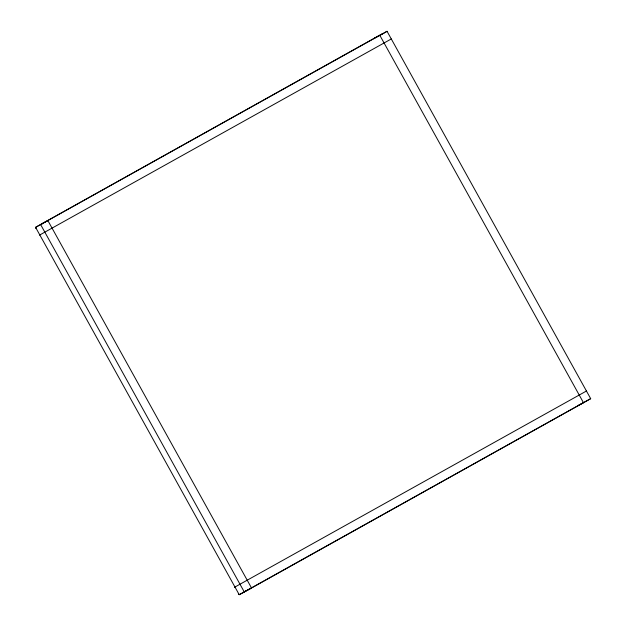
<?xml version="1.0" encoding="UTF-8"?>
<svg xmlns="http://www.w3.org/2000/svg" width="626" height="626" viewBox="0 0 626 626"><rect width="100%" height="100%" fill="white"/><g stroke="black" fill="none" stroke-linecap="round" stroke-linejoin="round"><path stroke-width="0.94" d="M381.187 34.704L387.048 31.3L590.686 398.668L244.32 592.039L239.218 594.7L238.342 593.8M39.516 235.11L391.289 38.953M235.29 586.812L234.562 587.251L586.445 391.015M381.946 33.96L35.588 227.332L35.846 228.482M590.686 398.668L239.218 594.7L35.588 227.332L387.048 31.3M40.69 224.671L244.32 592.039M245.627 590.756A8.748 2.88 60.8 0 0 246.433 590.67L251.542 588.01L47.905 220.642L42.803 223.302A8.748 2.88 60.8 0 0 42.286 223.912M374.215 38.601A8.748 2.88 60.8 0 1 374.731 37.99L379.833 35.33L583.471 402.698L578.361 405.358A8.748 2.88 60.8 0 1 577.563 405.445"/></g></svg>
